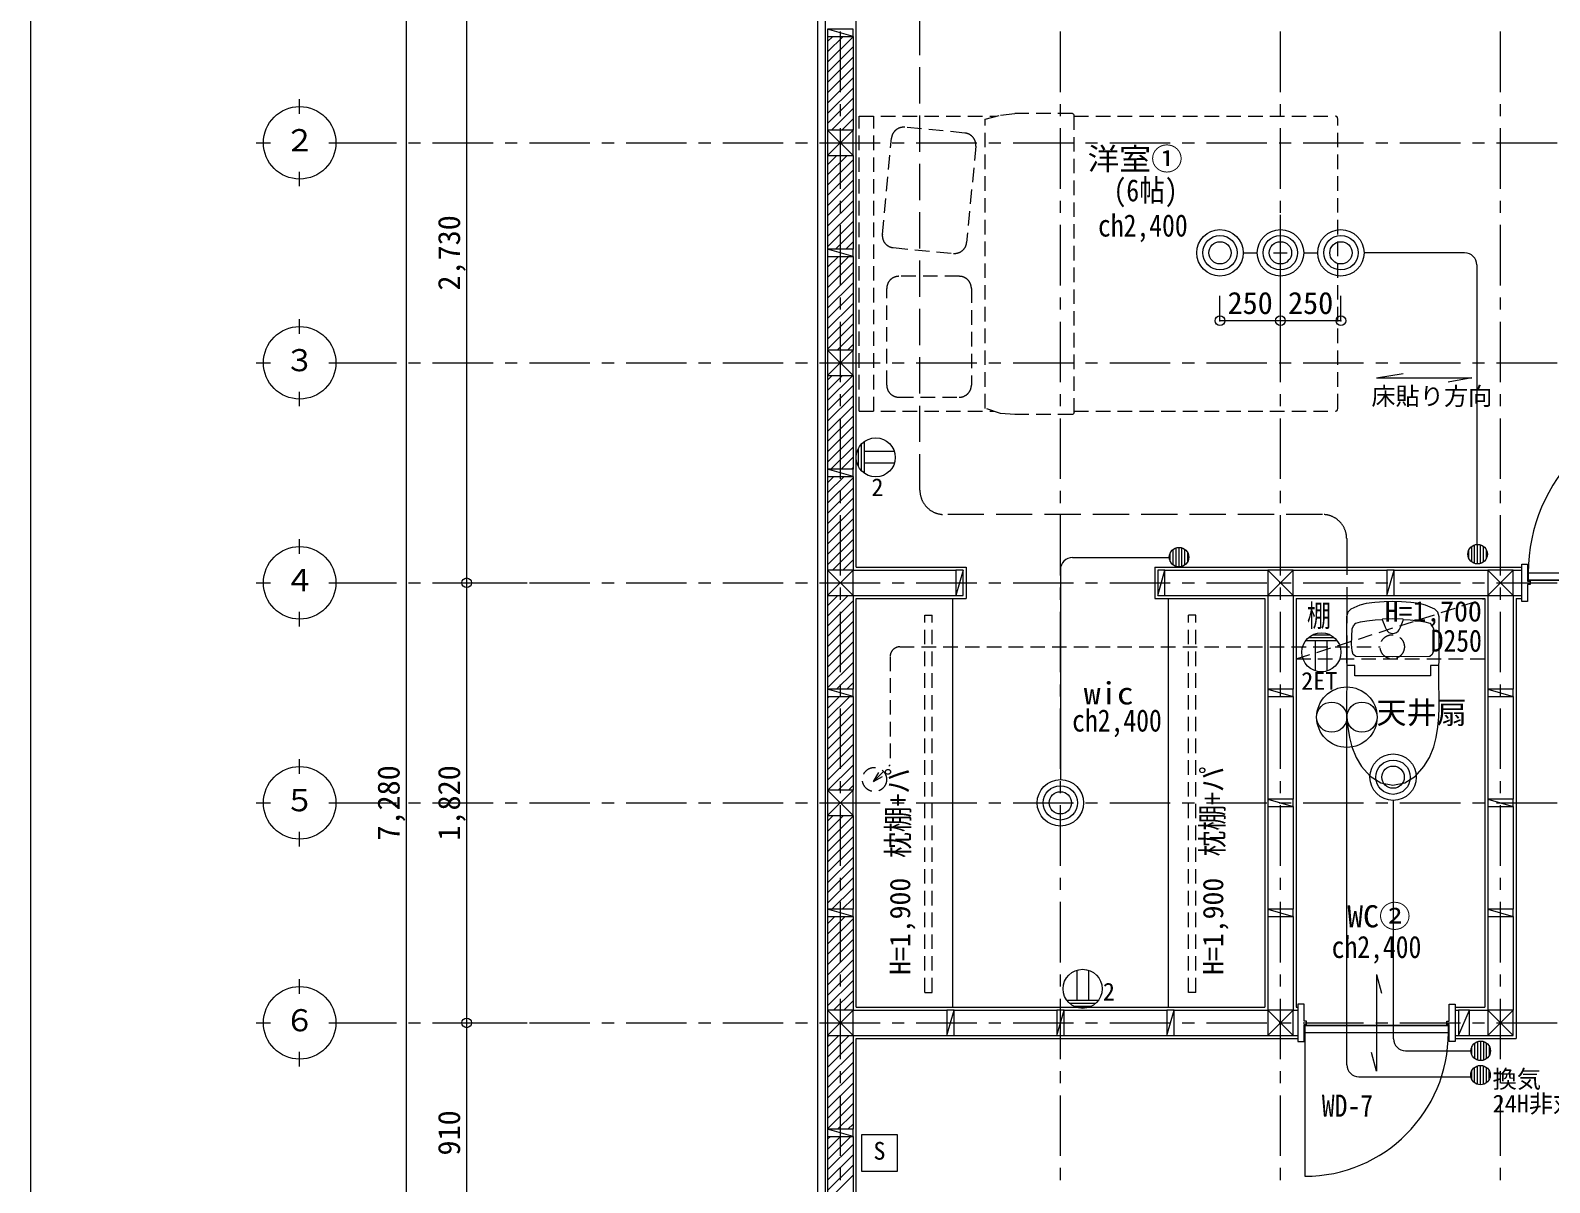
# Model space of a CAD drawing. Units: millimetres at full size, sheet at 1:50. Extents: x -16792 to 54909, y -26252 to 25759.
# Drawn here: x 13302 to 19584, y -1662 to 3104 of the extents above; entities that cross this region are included whole.
import ezdxf
from ezdxf.enums import TextEntityAlignment as Align

# ---------------------------------------------------------------- set-up
doc = ezdxf.new("R2010")
doc.units = ezdxf.units.MM
doc.header["$LTSCALE"] = 50
doc.header["$PDMODE"] = 32
doc.header["$PDSIZE"] = 40
for name, pattern in [('CHAIN1', [8, 5, -1, 1, -1]), ('DASHED1', [1.8, 1.2, -0.6]), ('DASHED3', [4, 3, -1])]:
    doc.linetypes.add(name, pattern=pattern)
for name, color, linetype, lineweight in [('3-1_通り芯・通り番号', 7, 'Continuous', 13), ('3-2_柱(黄)', 4, 'Continuous', 5), ('3-3_仕上線(黄)', 3, 'Continuous', 20), ('3-4_下地・間柱(水色)', 4, 'Continuous', 5), ('3-5_サッシ・室内建具', 7, 'Continuous', 13), ('3-6_住宅設備・造作', 4, 'Continuous', 5), ('3-7_家具点線', 4, 'DASHED1', 5), ('3-8_ハッチング', 1, 'Continuous', 9), ('3-9_建築設備', 5, 'Continuous', 13), ('3-A_文字', 7, 'Continuous', 13), ('3-F_寸法・方位', 7, 'Continuous', 13), ('8-1', 134, 'Continuous', 13), ('8-2', 6, 'Continuous', 13), ('8-A', 6, 'Continuous', 13), ('8-B', 134, 'Continuous', 13), ('8-F', 7, 'Continuous', 13), ('F-F_図面枠（共通）', 7, 'Continuous', 13)]:
    doc.layers.add(name, color=color, linetype=linetype, lineweight=lineweight)
doc.styles.add('ＭＳ ゴシック', font='')
doc.styles.get('ＭＳ ゴシック').set_extended_font_data('MS Gothic')

msp = doc.modelspace()

# ---------------------------------------------------------------- linework, layer by layer
at = {"layer": '3-1_通り芯・通り番号', "color": 1, "linetype": 'CHAIN1', "lineweight": 9}
for p, q in [((16651.21, -5551.2), (16651.21, 6242.32)), ((17561.21, -5551.2), (17561.21, 6242.32)), ((18471.21, -5551.2), (18471.21, 6242.32)), ((19381.21, -5551.2), (19381.21, 6242.32)), ((14565.29, 2638.8), (25889.79, 2638.8)), ((14565.29, 1728.8), (25889.79, 1728.8)), ((14565.29, 818.8), (25889.79, 818.8)), ((14565.29, -91.2), (25889.79, -91.2)), ((14565.29, -1001.2), (25889.79, -1001.2))]:
    msp.add_line(p, q, dxfattribs=at)
at = {"layer": '3-1_通り芯・通り番号'}
for p, q in [((14415.29, 2758.8), (14415.29, 2818.8)), ((14235.29, 2638.8), (14295.29, 2638.8)), ((14535.29, 2638.8), (14595.29, 2638.8)), ((14415.29, 2458.8), (14415.29, 2518.8)), ((14415.29, 1848.8), (14415.29, 1908.8)), ((14235.29, 1728.8), (14295.29, 1728.8)), ((14535.29, 1728.8), (14595.29, 1728.8)), ((14415.29, 1548.8), (14415.29, 1608.8)), ((14415.29, 938.8), (14415.29, 998.8)), ((14235.29, 818.8), (14295.29, 818.8)), ((14535.29, 818.8), (14595.29, 818.8)), ((14415.29, 638.8), (14415.29, 698.8)), ((14415.29, 28.8), (14415.29, 88.8)), ((14235.29, -91.2), (14295.29, -91.2)), ((14535.29, -91.2), (14595.29, -91.2)), ((14415.29, -271.2), (14415.29, -211.2)), ((14415.29, -881.2), (14415.29, -821.2)), ((14235.29, -1001.2), (14295.29, -1001.2)), ((14535.29, -1001.2), (14595.29, -1001.2)), ((14415.29, -1181.2), (14415.29, -1121.2))]:
    msp.add_line(p, q, dxfattribs=at)
for centre in [(14415.29, 2638.8), (14415.29, 1728.8), (14415.29, 818.8), (14415.29, -91.2), (14415.29, -1001.2)]:
    msp.add_circle(centre, 150, dxfattribs=at)
at = {"layer": '3-2_柱(黄)'}
for p, q in [((16598.71, 2586.3), (16703.71, 2691.3)), ((16598.71, 2691.3), (16703.71, 2586.3)), ((16598.71, 1676.3), (16703.71, 1781.3)), ((16598.71, 1781.3), (16703.71, 1676.3)), ((16598.71, 871.3), (16703.71, 766.3)), ((16703.71, 871.3), (16598.71, 766.3)), ((18418.71, 871.3), (18523.71, 766.3)), ((18523.71, 871.3), (18418.71, 766.3)), ((19328.71, 871.3), (19433.71, 766.3)), ((19433.71, 871.3), (19328.71, 766.3)), ((16598.71, -143.7), (16703.71, -38.7)), ((16598.71, -38.7), (16703.71, -143.7)), ((16598.71, -948.7), (16703.71, -1053.7)), ((16703.71, -948.7), (16598.71, -1053.7)), ((18418.71, -948.7), (18523.71, -1053.7)), ((18523.71, -948.7), (18418.71, -1053.7)), ((19328.71, -948.7), (19433.71, -1053.7)), ((19433.71, -948.7), (19328.71, -1053.7))]:
    msp.add_line(p, q, dxfattribs=at)
at = {"layer": '3-2_柱(黄)', "color": 3, "lineweight": 20}
for points in [[(16598.71, 2586.3), (16703.71, 2586.3), (16703.71, 2691.3), (16598.71, 2691.3)], [(16598.71, 1676.3), (16703.71, 1676.3), (16703.71, 1781.3), (16598.71, 1781.3)], [(16598.71, 871.3), (16598.71, 766.3), (16703.71, 766.3), (16703.71, 871.3)], [(18418.71, 871.3), (18418.71, 766.3), (18523.71, 766.3), (18523.71, 871.3)], [(19328.71, 871.3), (19328.71, 766.3), (19433.71, 766.3), (19433.71, 871.3)], [(16598.71, -143.7), (16703.71, -143.7), (16703.71, -38.7), (16598.71, -38.7)], [(16598.71, -948.7), (16598.71, -1053.7), (16703.71, -1053.7), (16703.71, -948.7)], [(18418.71, -948.7), (18418.71, -1053.7), (18523.71, -1053.7), (18523.71, -948.7)], [(19328.71, -948.7), (19328.71, -1053.7), (19433.71, -1053.7), (19433.71, -948.7)]]:
    msp.add_lwpolyline(points, close=True, dxfattribs=at)
at = {"layer": '3-3_仕上線(黄)'}
for p, q in [((16558.71, 2638.8), (16558.71, 3641.3)), ((16716.21, 2638.8), (16716.21, 3483.8)), ((16558.71, 1728.8), (16558.71, 2638.8)), ((16716.21, 1728.8), (16716.21, 2638.8)), ((16558.71, 818.8), (16558.71, 1728.8)), ((16716.21, 883.8), (16716.21, 1728.8)), ((16716.21, 883.8), (17171.21, 883.8)), ((17171.21, 883.8), (17171.21, 753.8)), ((17951.21, 883.8), (18471.21, 883.8)), ((17951.21, 883.8), (17951.21, 753.8)), ((18471.21, 883.8), (19381.21, 883.8)), ((19381.21, 883.8), (19469.21, 883.8)), ((16558.71, -91.2), (16558.71, 818.8)), ((16716.21, 753.8), (17171.21, 753.8)), ((16716.21, -91.2), (16716.21, 753.8)), ((17951.21, 753.8), (18406.21, 753.8)), ((18406.21, 753.8), (18406.21, -936.2)), ((18536.21, 753.8), (19316.21, 753.8)), ((18536.21, 753.8), (18536.21, -936.2)), ((19316.21, 753.8), (19316.21, -936.2)), ((19446.21, 753.8), (19469.21, 753.8)), ((19446.21, 753.8), (19446.21, -1066.2)), ((16558.71, -1001.2), (16558.71, -91.2)), ((16716.21, -936.2), (16716.21, -91.2)), ((16716.21, -936.2), (18406.21, -936.2)), ((18536.21, -936.2), (18543.71, -936.2)), ((19193.71, -936.2), (19316.21, -936.2)), ((16558.71, -1911.2), (16558.71, -1001.2)), ((16716.21, -1066.2), (18471.21, -1066.2)), ((16716.21, -1911.2), (16716.21, -1066.2)), ((18471.21, -1066.2), (18543.71, -1066.2)), ((19193.71, -1066.2), (19446.21, -1066.2))]:
    msp.add_line(p, q, dxfattribs=at)
at = {"layer": '3-4_下地・間柱(水色)'}
for p, q in [((16589.71, 2638.8), (16589.71, 3610.3)), ((16703.71, 3078.8), (16598.71, 3108.8)), ((16598.71, 3078.8), (16598.71, 2691.3)), ((16703.71, 3078.8), (16703.71, 2691.3)), ((16589.71, 1728.8), (16589.71, 2638.8)), ((16598.71, 2586.3), (16598.71, 2198.8)), ((16703.71, 2586.3), (16703.71, 2198.8)), ((16703.71, 2168.8), (16598.71, 2198.8)), ((16598.71, 2168.8), (16598.71, 1781.3)), ((16703.71, 2168.8), (16703.71, 1781.3)), ((16589.71, 818.8), (16589.71, 1728.8)), ((16598.71, 1676.3), (16598.71, 1288.8)), ((16703.71, 1676.3), (16703.71, 1288.8)), ((16703.71, 1258.8), (16598.71, 1288.8)), ((16598.71, 1258.8), (16598.71, 871.3)), ((16703.71, 1258.8), (16703.71, 871.3)), ((16589.71, -91.2), (16589.71, 818.8)), ((16703.71, 871.3), (17128.71, 871.3)), ((17158.71, 871.3), (17128.71, 766.3)), ((17963.71, 766.3), (17993.71, 871.3)), ((17993.71, 871.3), (18418.71, 871.3)), ((18523.71, 871.3), (18911.21, 871.3)), ((18911.21, 766.3), (18941.21, 871.3)), ((18941.21, 871.3), (19328.71, 871.3)), ((19433.71, 871.3), (19469.21, 871.3)), ((19493.21, 871.3), (19493.31, 871.3)), ((16598.71, 766.3), (16598.71, 378.8)), ((16703.71, 766.3), (17128.71, 766.3)), ((16703.71, 766.3), (16703.71, 378.8)), ((17993.71, 766.3), (18418.71, 766.3)), ((18418.71, 766.3), (18418.71, 378.8)), ((18523.71, 766.3), (18911.21, 766.3)), ((18523.71, 766.3), (18523.71, 378.8)), ((18941.21, 766.3), (19328.71, 766.3)), ((19328.71, 766.3), (19328.71, 378.8)), ((19433.71, 766.3), (19469.21, 766.3)), ((19433.71, 766.3), (19433.71, 378.8)), ((19493.21, 766.3), (19493.31, 766.3)), ((16703.71, 348.8), (16598.71, 378.8)), ((18418.71, 378.8), (18523.71, 348.8)), ((19328.71, 378.8), (19433.71, 348.8)), ((16598.71, 348.8), (16598.71, -38.7)), ((16703.71, 348.8), (16703.71, -38.7)), ((18418.71, 348.8), (18418.71, -76.2)), ((18523.71, 348.8), (18523.71, -76.2)), ((19328.71, 348.8), (19328.71, -76.2)), ((19433.71, 348.8), (19433.71, -76.2)), ((16589.71, -1001.2), (16589.71, -91.2)), ((18418.71, -76.2), (18523.71, -106.2)), ((18418.71, -106.2), (18418.71, -531.2)), ((18523.71, -106.2), (18523.71, -531.2)), ((19328.71, -76.2), (19433.71, -106.2)), ((19328.71, -106.2), (19328.71, -531.2)), ((19433.71, -106.2), (19433.71, -531.2)), ((16598.71, -143.7), (16598.71, -531.2)), ((16703.71, -143.7), (16703.71, -531.2)), ((16703.71, -561.2), (16598.71, -531.2)), ((16598.71, -561.2), (16598.71, -948.7)), ((16703.71, -561.2), (16703.71, -948.7)), ((18418.71, -531.2), (18523.71, -561.2)), ((18418.71, -561.2), (18418.71, -948.7)), ((18523.71, -561.2), (18523.71, -948.7)), ((19328.71, -531.2), (19433.71, -561.2)), ((19328.71, -561.2), (19328.71, -948.7)), ((19433.71, -561.2), (19433.71, -948.7)), ((16589.71, -1911.2), (16589.71, -1001.2)), ((16703.71, -948.7), (17091.21, -948.7)), ((17091.21, -1053.7), (17121.21, -948.7)), ((17121.21, -948.7), (17546.21, -948.7)), ((17546.21, -1053.7), (17576.21, -948.7)), ((17576.21, -948.7), (18001.21, -948.7)), ((18001.21, -1053.7), (18031.21, -948.7)), ((18031.21, -948.7), (18418.71, -948.7)), ((18523.71, -948.7), (18543.71, -948.7)), ((18568.71, -948.7), (18568.81, -948.7)), ((19168.61, -948.7), (19168.71, -948.7)), ((19193.71, -948.7), (19207.71, -948.7)), ((19207.71, -1053.7), (19252.71, -948.7)), ((19252.71, -948.7), (19328.71, -948.7)), ((16598.71, -1053.7), (16598.71, -1441.2)), ((16703.71, -1053.7), (17091.21, -1053.7)), ((16703.71, -1053.7), (16703.71, -1441.2)), ((17121.21, -1053.7), (17546.21, -1053.7)), ((17576.21, -1053.7), (18001.21, -1053.7)), ((18031.21, -1053.7), (18418.71, -1053.7)), ((18523.71, -1053.7), (18543.71, -1053.7)), ((18568.71, -1053.7), (18568.81, -1053.7)), ((19168.61, -1053.7), (19168.71, -1053.7)), ((19193.71, -1053.7), (19207.71, -1053.7)), ((19252.71, -1053.7), (19328.71, -1053.7)), ((16703.71, -1471.2), (16598.71, -1441.2)), ((16598.71, -1471.2), (16598.71, -1858.7)), ((16703.71, -1471.2), (16703.71, -1858.7))]:
    msp.add_line(p, q, dxfattribs=at)
at = {"layer": '3-4_下地・間柱(水色)', "linetype": 'DASHED1'}
for p, q in [((16857, 513.8), (16857, 65.37)), ((16897, 553.8), (18883.64, 553.8)), ((16788.65, -2.98), (16857, 65.37))]:
    msp.add_line(p, q, dxfattribs=at)
at = {"layer": '3-4_下地・間柱(水色)'}
for points in [[(16598.71, 3078.8), (16703.71, 3078.8), (16703.71, 3108.8), (16598.71, 3108.8)], [(16598.71, 2168.8), (16703.71, 2168.8), (16703.71, 2198.8), (16598.71, 2198.8)], [(16598.71, 1258.8), (16703.71, 1258.8), (16703.71, 1288.8), (16598.71, 1288.8)], [(17158.71, 766.3), (17158.71, 871.3), (17128.71, 871.3), (17128.71, 766.3)], [(17963.71, 871.3), (17963.71, 766.3), (17993.71, 766.3), (17993.71, 871.3)], [(18911.21, 871.3), (18911.21, 766.3), (18941.21, 766.3), (18941.21, 871.3)], [(16598.71, 348.8), (16703.71, 348.8), (16703.71, 378.8), (16598.71, 378.8)], [(18523.71, 378.8), (18418.71, 378.8), (18418.71, 348.8), (18523.71, 348.8)], [(19433.71, 378.8), (19328.71, 378.8), (19328.71, 348.8), (19433.71, 348.8)], [(18523.71, -76.2), (18418.71, -76.2), (18418.71, -106.2), (18523.71, -106.2)], [(19433.71, -76.2), (19328.71, -76.2), (19328.71, -106.2), (19433.71, -106.2)], [(16598.71, -561.2), (16703.71, -561.2), (16703.71, -531.2), (16598.71, -531.2)], [(18523.71, -531.2), (18418.71, -531.2), (18418.71, -561.2), (18523.71, -561.2)], [(19433.71, -531.2), (19328.71, -531.2), (19328.71, -561.2), (19433.71, -561.2)], [(17091.21, -948.7), (17091.21, -1053.7), (17121.21, -1053.7), (17121.21, -948.7)], [(17546.21, -948.7), (17546.21, -1053.7), (17576.21, -1053.7), (17576.21, -948.7)], [(18001.21, -948.7), (18001.21, -1053.7), (18031.21, -1053.7), (18031.21, -948.7)], [(19207.71, -948.7), (19207.71, -1053.7), (19252.71, -1053.7), (19252.71, -948.7)], [(16598.71, -1471.2), (16703.71, -1471.2), (16703.71, -1441.2), (16598.71, -1441.2)]]:
    msp.add_lwpolyline(points, close=True, dxfattribs=at)
at = {"layer": '3-4_下地・間柱(水色)', "linetype": 'DASHED1'}
for centre in [(18933.64, 554.03), (16792.45, 5.4)]:
    msp.add_circle(centre, 50, dxfattribs=at)
msp.add_arc((16897, 513.8), 40, 90, 180, dxfattribs=at)
at = {"layer": '3-5_サッシ・室内建具'}
for p, q in [((19469.21, 895.8), (19493.21, 895.8)), ((19469.21, 741.8), (19469.21, 895.8)), ((19493.21, 895.8), (19493.21, 826.3)), ((20196.21, 829.3), (19496.21, 829.3)), ((19503.21, 811.3), (19493.21, 811.3)), ((19493.21, 811.3), (19493.21, 741.8)), ((19493.21, 741.8), (19469.21, 741.8)), ((18868.71, -801.2), (18889.42, -878.47)), ((18568.71, -924.2), (18543.71, -924.2)), ((18568.71, -993.7), (18568.71, -924.2)), ((19168.71, -924.2), (19193.71, -924.2)), ((19168.71, -993.7), (19168.71, -924.2)), ((19193.71, -924.2), (19193.71, -1078.2)), ((19158.71, -993.7), (19168.71, -993.7)), ((18568.71, -1078.2), (18568.71, -1008.7)), ((18568.71, -1008.7), (18578.71, -1008.7)), ((18571.71, -1011.7), (19165.71, -1011.7)), ((18571.71, -1041.7), (18571.71, -1635.7)), ((19168.71, -1078.2), (19168.71, -1008.7)), ((19193.71, -1078.2), (19168.71, -1078.2))]:
    msp.add_line(p, q, dxfattribs=at)
for points in [[(19493.21, 826.3), (19503.21, 826.3), (19503.21, 811.3)], [(18868.71, -801.2), (18868.71, -1201.2), (18848, -1123.92)], [(18543.71, -924.2), (18543.71, -1078.2), (18568.71, -1078.2)], [(18578.71, -1008.7), (18578.71, -993.7), (18568.71, -993.7)], [(19168.71, -1008.7), (19158.71, -1008.7), (19158.71, -993.7)]]:
    msp.add_lwpolyline(points, dxfattribs=at)
for points in [[(20196.21, 829.3), (20196.21, 859.3), (19496.21, 859.3), (19496.21, 829.3)], [(18571.71, -1011.7), (18571.71, -1041.7), (19165.71, -1041.7), (19165.71, -1011.7)]]:
    msp.add_lwpolyline(points, close=True, dxfattribs=at)
for centre, radius, start, end in [((20196.21, 859.3), 700, 90, 180), ((18571.71, -1041.7), 594, 270, 0)]:
    msp.add_arc(centre, radius, start, end, dxfattribs=at)
at = {"layer": '3-6_住宅設備・造作', "color": 7, "lineweight": 13}
for p, q in [((17116.21, -936.2), (17116.21, 753.8)), ((18006.21, 753.8), (18006.21, -936.2))]:
    msp.add_line(p, q, dxfattribs=at)
at = {"layer": '3-6_住宅設備・造作', "color": 7, "linetype": 'DASHED1', "lineweight": 13}
for p, q in [((18536.21, 503.8), (19316.21, 753.8)), ((17001.21, 684.63), (17031.21, 684.63)), ((17001.21, -875.3), (17001.21, 684.63)), ((17031.21, -875.3), (17031.21, 684.63)), ((18121.21, 684.63), (18091.21, 684.63)), ((18091.21, -875.3), (18091.21, 684.63)), ((18121.21, -875.3), (18121.21, 684.63)), ((18536.21, 503.8), (19316.21, 503.8)), ((17001.21, -875.3), (17031.21, -875.3)), ((18121.21, -875.3), (18091.21, -875.3))]:
    msp.add_line(p, q, dxfattribs=at)
at = {"layer": '3-6_住宅設備・造作'}
for points in [[(18935.76, -17.7), (18985.42, -8.12), (19029.36, 19.12), (19064.54, 58.51), (19086.96, 96.52), (19105.07, 140.06), (19115.26, 179.1), (19122.07, 221.28), (19125.76, 263.92), (19127.15, 301.21), (19127.26, 347.66), (19126.24, 400.03), (19125.68, 434.04), (19127.26, 536.87), (19127.26, 678.66), (19121.74, 696.91), (19109.05, 709.27), (19071.58, 725.96), (19045.65, 733.07), (19010.02, 737.8), (18972.01, 740.55), (18935.76, 741.3), (18899.51, 740.55), (18861.51, 737.8), (18825.88, 733.07), (18799.95, 725.96), (18762.47, 709.27), (18749.79, 696.91), (18744.26, 678.66), (18744.26, 536.87), (18745.85, 434.04), (18745.28, 400.03), (18744.27, 347.66), (18744.38, 301.21), (18745.77, 263.92), (18749.46, 221.28), (18756.27, 179.1), (18766.46, 140.06), (18784.57, 96.52), (18806.99, 58.51)], [(18979.53, 667.12), (19008.22, 665.36), (19043.03, 662.13), (19068.94, 657.3), (19089.11, 651.75), (19098.81, 641.55), (19104.05, 627.98), (19105.83, 596.14), (19106.16, 564.72), (19104.17, 538.04), (19098.95, 521.94), (19088.64, 514.02), (18935.76, 512.74), (18782.89, 514.02), (18772.58, 521.94), (18767.36, 538.04), (18765.37, 564.72), (18765.7, 596.14), (18767.48, 627.98), (18772.72, 641.55), (18782.42, 651.75), (18802.59, 657.3), (18828.5, 662.13), (18863.31, 665.36), (18891.99, 667.12)], [(19126.35, 477.18), (19092.08, 477.16), (19092.08, 434), (18779.45, 434), (18779.45, 477.16), (18745.18, 477.18)], [(18806.99, 58.51), (18842.17, 19.12), (18886.11, -8.12), (18935.76, -17.7)]]:
    msp.add_lwpolyline(points, dxfattribs=at)
msp.add_lwpolyline([(18935.76, 609.02), (18943.51, 610.15), (18951.58, 613.35), (18958.04, 618.34), (18962.1, 624.57), (18967.05, 635.28), (18971.51, 645.92), (18975.78, 656.64), (18979.62, 666.94), (18979.28, 667.67), (18977.77, 668.22), (18935.76, 669.2), (18893.76, 668.22), (18892.25, 667.67), (18891.91, 666.94), (18895.74, 656.64), (18900.02, 645.92), (18904.48, 635.28), (18909.43, 624.57), (18913.49, 618.34), (18919.95, 613.35), (18928.02, 610.15)], close=True, dxfattribs=at)
at = {"layer": '3-7_家具点線'}
for p, q in [((16728.71, 1528.55), (16728.71, 2748.67)), ((16728.71, 2748.67), (17297.4, 2748.67)), ((16789.02, 1528.55), (16789.02, 2748.67)), ((17166.19, 2679.16), (16917.3, 2702.79)), ((17249.56, 1540.06), (17249.56, 2736.36)), ((17611.19, 2759.9), (17373.45, 2759.9)), ((17617.71, 2752.62), (17616.93, 2756.02)), ((17617.71, 1522.49), (17617.71, 2752.62)), ((17617.71, 2748.67), (18697.38, 2748.67)), ((18703.67, 2747.39), (18697.38, 2748.67)), ((18707.45, 2743.56), (18703.67, 2747.39)), ((18708.71, 2737.16), (18707.45, 2743.56)), ((18708.71, 1540.06), (18708.71, 2737.16)), ((16824.99, 2259.53), (16862.8, 2657.74)), ((17211.23, 2624.65), (17173.42, 2226.44)), ((17247.96, 2365.65), (17247.95, 2365.65)), ((16870.04, 2205.03), (17118.92, 2181.39)), ((17143.11, 2086.48), (16893.11, 2086.48)), ((16843.11, 1636.48), (16843.11, 2036.48)), ((17193.11, 2036.48), (17193.11, 1636.48)), ((16893.11, 1586.48), (17143.11, 1586.48)), ((16728.71, 1528.55), (17286.12, 1528.55)), ((17314.02, 1519.76), (17249.56, 1540.06)), ((17373.45, 1515.2), (17314.02, 1519.76)), ((17611.19, 1515.2), (17373.45, 1515.2)), ((17614.51, 1516.24), (17611.19, 1515.2)), ((17614.51, 1516.24), (17616.93, 1519.09)), ((17617.71, 1522.49), (17616.93, 1519.09)), ((17617.71, 1528.55), (18697.38, 1528.55)), ((18697.38, 1528.55), (18703.67, 1529.83))]:
    msp.add_line(p, q, dxfattribs=at)
for points in [[(16917.31, 2702.79), (16915.88, 2702.9), (16914.46, 2702.98), (16913.03, 2703.01), (16911.6, 2703), (16910.17, 2702.96), (16908.75, 2702.87), (16907.33, 2702.74), (16905.91, 2702.57), (16904.5, 2702.36), (16903.09, 2702.1), (16901.69, 2701.81), (16900.3, 2701.48), (16898.92, 2701.11), (16897.56, 2700.7), (16896.2, 2700.25), (16894.86, 2699.77), (16893.53, 2699.24), (16892.22, 2698.68), (16890.92, 2698.08), (16889.64, 2697.44), (16888.38, 2696.77), (16887.14, 2696.06), (16885.93, 2695.32), (16884.73, 2694.54), (16883.55, 2693.73), (16882.4, 2692.88), (16881.28, 2692), (16880.18, 2691.09), (16879.1, 2690.15), (16878.06, 2689.18), (16877.04, 2688.18), (16876.05, 2687.15), (16875.09, 2686.09), (16874.16, 2685.01), (16873.26, 2683.9), (16872.39, 2682.77), (16871.56, 2681.61), (16870.76, 2680.42), (16870, 2679.22)], [(17249.56, 2736.36), (17314.02, 2752.95), (17373.45, 2759.9)], [(17611.19, 2759.9), (17614.51, 2758.86), (17616.93, 2756.02)], [(16870, 2679.22), (16869.26, 2677.99), (16868.57, 2676.74), (16867.91, 2675.48), (16867.29, 2674.19), (16866.7, 2672.89), (16866.15, 2671.57), (16865.64, 2670.24), (16865.17, 2668.89), (16864.73, 2667.53), (16864.34, 2666.16), (16863.98, 2664.78), (16863.67, 2663.38), (16863.39, 2661.98), (16863.15, 2660.57), (16862.96, 2659.16), (16862.8, 2657.74)], [(17187.66, 2671.96), (17186.44, 2672.69), (17185.19, 2673.39), (17183.92, 2674.05), (17182.64, 2674.67), (17181.34, 2675.26), (17180.02, 2675.81), (17178.68, 2676.32), (17177.34, 2676.79), (17175.98, 2677.23), (17174.6, 2677.62), (17173.22, 2677.98), (17171.83, 2678.29), (17170.43, 2678.57), (17169.02, 2678.8), (17167.6, 2679), (17166.19, 2679.16)], [(17211.23, 2624.65), (17211.35, 2626.08), (17211.42, 2627.5), (17211.46, 2628.93), (17211.45, 2630.36), (17211.4, 2631.79), (17211.31, 2633.21), (17211.18, 2634.63), (17211.01, 2636.05), (17210.8, 2637.46), (17210.55, 2638.87), (17210.26, 2640.27), (17209.93, 2641.66), (17209.56, 2643.03), (17209.15, 2644.4), (17208.7, 2645.76), (17208.21, 2647.1), (17207.69, 2648.43), (17207.13, 2649.74), (17206.53, 2651.04), (17205.89, 2652.31), (17205.22, 2653.57), (17204.51, 2654.81), (17203.76, 2656.03), (17202.98, 2657.23), (17202.17, 2658.4), (17201.33, 2659.55), (17200.45, 2660.68), (17199.54, 2661.78), (17198.6, 2662.86), (17197.63, 2663.9), (17196.63, 2664.92), (17195.6, 2665.91), (17194.54, 2666.87), (17193.46, 2667.8), (17192.35, 2668.7), (17191.21, 2669.56), (17190.05, 2670.4), (17188.87, 2671.2), (17187.66, 2671.96)], [(16824.99, 2259.53), (16824.87, 2258.11), (16824.8, 2256.68), (16824.77, 2255.25), (16824.77, 2253.83), (16824.82, 2252.4), (16824.91, 2250.97), (16825.04, 2249.55), (16825.21, 2248.13), (16825.42, 2246.72), (16825.67, 2245.32), (16825.96, 2243.92), (16826.3, 2242.53), (16826.67, 2241.15), (16827.08, 2239.78), (16827.52, 2238.43), (16828.01, 2237.08), (16828.54, 2235.76), (16829.1, 2234.44), (16829.7, 2233.15), (16830.34, 2231.87), (16831.01, 2230.61), (16831.72, 2229.37), (16832.46, 2228.15), (16833.24, 2226.95), (16834.05, 2225.78), (16834.9, 2224.63), (16835.77, 2223.5), (16836.68, 2222.4), (16837.63, 2221.33), (16838.6, 2220.28), (16839.6, 2219.26), (16840.63, 2218.27), (16841.68, 2217.31), (16842.77, 2216.38), (16843.88, 2215.49), (16845.01, 2214.62), (16846.17, 2213.79), (16847.36, 2212.99), (16848.56, 2212.22)], [(16848.56, 2212.22), (16849.79, 2211.49), (16851.03, 2210.79), (16852.3, 2210.13), (16853.59, 2209.51), (16854.89, 2208.93), (16856.21, 2208.38), (16857.54, 2207.87), (16858.89, 2207.39), (16860.25, 2206.96), (16861.62, 2206.56), (16863, 2206.21), (16864.4, 2205.89), (16865.8, 2205.62), (16867.2, 2205.38), (16868.62, 2205.18), (16870.04, 2205.03)], [(17118.92, 2181.4), (17120.34, 2181.28), (17121.77, 2181.21), (17123.2, 2181.17), (17124.62, 2181.18), (17126.05, 2181.23), (17127.48, 2181.32), (17128.9, 2181.45), (17130.32, 2181.62), (17131.73, 2181.83), (17133.13, 2182.08), (17134.53, 2182.37), (17135.92, 2182.7), (17137.3, 2183.07), (17138.67, 2183.48), (17140.02, 2183.93), (17141.37, 2184.42), (17142.69, 2184.94), (17144.01, 2185.51), (17145.3, 2186.11), (17146.58, 2186.74), (17147.84, 2187.42), (17149.08, 2188.12), (17150.3, 2188.87), (17151.5, 2189.65), (17152.67, 2190.46), (17153.82, 2191.3), (17154.95, 2192.18), (17156.05, 2193.09), (17157.12, 2194.03), (17158.17, 2195), (17159.19, 2196), (17160.18, 2197.03), (17161.14, 2198.09), (17162.07, 2199.17), (17162.96, 2200.28), (17163.83, 2201.42), (17164.66, 2202.58), (17165.46, 2203.76), (17166.23, 2204.97)], [(17166.23, 2204.97), (17166.96, 2206.19), (17167.66, 2207.44), (17168.32, 2208.71), (17168.94, 2209.99), (17169.53, 2211.29), (17170.07, 2212.61), (17170.58, 2213.95), (17171.06, 2215.29), (17171.49, 2216.65), (17171.89, 2218.03), (17172.24, 2219.41), (17172.56, 2220.8), (17172.83, 2222.2), (17173.07, 2223.61), (17173.27, 2225.03), (17173.42, 2226.45)], [(16893.11, 2086.48), (16891.68, 2086.46), (16890.26, 2086.39), (16888.83, 2086.29), (16887.41, 2086.15), (16886, 2085.97), (16884.59, 2085.74), (16883.18, 2085.48), (16881.79, 2085.18), (16880.4, 2084.83), (16879.03, 2084.45), (16877.66, 2084.03), (16876.31, 2083.57), (16874.97, 2083.07), (16873.65, 2082.53), (16872.34, 2081.96), (16871.05, 2081.35), (16869.78, 2080.7), (16868.53, 2080.01), (16867.29, 2079.29), (16866.08, 2078.54), (16864.89, 2077.75), (16863.72, 2076.93), (16862.58, 2076.07), (16861.46, 2075.18), (16860.37, 2074.26), (16859.3, 2073.31), (16858.26, 2072.33), (16857.26, 2071.32), (16856.27, 2070.28), (16855.32, 2069.22), (16854.4, 2068.13), (16853.52, 2067.01), (16852.66, 2065.86), (16851.84, 2064.7), (16851.05, 2063.51), (16850.29, 2062.3), (16849.57, 2061.06), (16848.89, 2059.81), (16848.24, 2058.54)], [(17165.17, 2081.35), (17163.88, 2081.96), (17162.58, 2082.53), (17161.25, 2083.07), (17159.91, 2083.57), (17158.56, 2084.03), (17157.2, 2084.45), (17155.82, 2084.83), (17154.44, 2085.18), (17153.04, 2085.48), (17151.64, 2085.74), (17150.23, 2085.97), (17148.81, 2086.15), (17147.39, 2086.29), (17145.97, 2086.39), (17144.54, 2086.46), (17143.11, 2086.48)], [(17193.11, 2036.48), (17193.09, 2037.9), (17193.03, 2039.33), (17192.93, 2040.75), (17192.79, 2042.18), (17192.6, 2043.59), (17192.38, 2045), (17192.12, 2046.4), (17191.81, 2047.8), (17191.47, 2049.19), (17191.09, 2050.56), (17190.66, 2051.93), (17190.2, 2053.28), (17189.7, 2054.62), (17189.17, 2055.94), (17188.59, 2057.25), (17187.98, 2058.54), (17187.33, 2059.81), (17186.65, 2061.06), (17185.93, 2062.3), (17185.17, 2063.51), (17184.39, 2064.7), (17183.56, 2065.86), (17182.71, 2067.01), (17181.82, 2068.13), (17180.9, 2069.22), (17179.95, 2070.28), (17178.97, 2071.32), (17177.96, 2072.33), (17176.92, 2073.31), (17175.85, 2074.26), (17174.76, 2075.18), (17173.64, 2076.07), (17172.5, 2076.93), (17171.33, 2077.75), (17170.14, 2078.54), (17168.93, 2079.29), (17167.7, 2080.01), (17166.45, 2080.7), (17165.17, 2081.35)], [(16848.24, 2058.54), (16847.63, 2057.25), (16847.06, 2055.94), (16846.52, 2054.62), (16846.02, 2053.28), (16845.56, 2051.93), (16845.14, 2050.56), (16844.75, 2049.19), (16844.41, 2047.8), (16844.11, 2046.4), (16843.84, 2045), (16843.62, 2043.59), (16843.44, 2042.18), (16843.3, 2040.75), (16843.19, 2039.33), (16843.13, 2037.9), (16843.11, 2036.48)], [(16843.11, 1636.48), (16843.13, 1635.05), (16843.19, 1633.62), (16843.3, 1632.2), (16843.44, 1630.78), (16843.62, 1629.36), (16843.84, 1627.95), (16844.11, 1626.55), (16844.41, 1625.15), (16844.75, 1623.76), (16845.14, 1622.39), (16845.56, 1621.02), (16846.02, 1619.67), (16846.52, 1618.34), (16847.06, 1617.01), (16847.63, 1615.7), (16848.24, 1614.41), (16848.89, 1613.14), (16849.57, 1611.89), (16850.29, 1610.66), (16851.05, 1609.44), (16851.84, 1608.25), (16852.66, 1607.09), (16853.52, 1605.94), (16854.4, 1604.82), (16855.32, 1603.73), (16856.27, 1602.67), (16857.26, 1601.63), (16858.26, 1600.62), (16859.3, 1599.64), (16860.37, 1598.69), (16861.46, 1597.77), (16862.58, 1596.88), (16863.72, 1596.02), (16864.89, 1595.2), (16866.08, 1594.41), (16867.29, 1593.66), (16868.53, 1592.94), (16869.78, 1592.25), (16871.05, 1591.61)], [(17187.98, 1614.41), (17188.59, 1615.7), (17189.17, 1617.01), (17189.7, 1618.34), (17190.2, 1619.67), (17190.66, 1621.02), (17191.09, 1622.39), (17191.47, 1623.76), (17191.81, 1625.15), (17192.12, 1626.55), (17192.38, 1627.95), (17192.6, 1629.36), (17192.79, 1630.78), (17192.93, 1632.2), (17193.03, 1633.62), (17193.09, 1635.05), (17193.11, 1636.48)], [(16871.05, 1591.61), (16872.34, 1590.99), (16873.65, 1590.42), (16874.97, 1589.88), (16876.31, 1589.38), (16877.66, 1588.92), (16879.03, 1588.5), (16880.4, 1588.12), (16881.79, 1587.77), (16883.18, 1587.47), (16884.59, 1587.21), (16886, 1586.98), (16887.41, 1586.8), (16888.83, 1586.66), (16890.26, 1586.56), (16891.68, 1586.5), (16893.11, 1586.48)], [(17143.11, 1586.48), (17144.54, 1586.5), (17145.97, 1586.56), (17147.39, 1586.66), (17148.81, 1586.8), (17150.23, 1586.98), (17151.64, 1587.21), (17153.04, 1587.47), (17154.44, 1587.77), (17155.82, 1588.12), (17157.2, 1588.5), (17158.56, 1588.92), (17159.91, 1589.38), (17161.25, 1589.88), (17162.58, 1590.42), (17163.88, 1590.99), (17165.17, 1591.61), (17166.45, 1592.25), (17167.7, 1592.94), (17168.93, 1593.66), (17170.14, 1594.41), (17171.33, 1595.2), (17172.5, 1596.02), (17173.64, 1596.88), (17174.76, 1597.77), (17175.85, 1598.69), (17176.92, 1599.64), (17177.96, 1600.62), (17178.97, 1601.63), (17179.95, 1602.67), (17180.9, 1603.73), (17181.82, 1604.82), (17182.71, 1605.94), (17183.56, 1607.09), (17184.39, 1608.25), (17185.17, 1609.44), (17185.93, 1610.66), (17186.65, 1611.89), (17187.33, 1613.14), (17187.98, 1614.41)], [(18703.67, 1529.83), (18707.45, 1533.67), (18708.71, 1540.06)]]:
    msp.add_lwpolyline(points, dxfattribs=at)
at = {"layer": '3-8_ハッチング'}
for p, q in [((16620.18, 3078.8), (16598.71, 3057.33)), ((16662.61, 3078.8), (16598.71, 3014.9)), ((16703.71, 3078.8), (16703.71, 2691.3)), ((16598.71, 2972.47), (16703.71, 3077.47)), ((16598.71, 2930.05), (16703.71, 3035.05)), ((16598.71, 2887.62), (16703.71, 2992.62)), ((16598.71, 2845.2), (16703.71, 2950.2)), ((16598.71, 2802.77), (16703.71, 2907.77)), ((16598.71, 2760.34), (16703.71, 2865.34)), ((16598.71, 2717.92), (16703.71, 2822.92)), ((16614.52, 2691.3), (16703.71, 2780.49)), ((16656.95, 2691.3), (16703.71, 2738.06)), ((16699.37, 2691.3), (16703.71, 2695.64)), ((16598.71, 2548.21), (16636.8, 2586.3)), ((16598.71, 2505.78), (16679.23, 2586.3)), ((16703.71, 2586.3), (16703.71, 2198.8)), ((16598.71, 2463.36), (16703.71, 2568.36)), ((16598.71, 2420.93), (16703.71, 2525.93)), ((16598.71, 2378.51), (16703.71, 2483.51)), ((16598.71, 2336.08), (16703.71, 2441.08)), ((16598.71, 2293.65), (16703.71, 2398.65)), ((16598.71, 2251.23), (16703.71, 2356.23)), ((16598.71, 2208.8), (16703.71, 2313.8)), ((16703.71, 2271.37), (16631.14, 2198.8)), ((16703.71, 2228.95), (16673.56, 2198.8)), ((16601.14, 2168.8), (16598.71, 2166.37)), ((16643.56, 2168.8), (16598.71, 2123.95)), ((16598.71, 2081.52), (16685.99, 2168.8)), ((16598.71, 2039.09), (16703.71, 2144.09)), ((16703.71, 2168.8), (16703.71, 1781.3)), ((16598.71, 1996.67), (16703.71, 2101.67)), ((16598.71, 1954.24), (16703.71, 2059.24)), ((16598.71, 1911.81), (16703.71, 2016.81)), ((16598.71, 1869.39), (16703.71, 1974.39)), ((16598.71, 1826.96), (16703.71, 1931.96)), ((16598.71, 1784.54), (16703.71, 1889.54)), ((16637.9, 1781.3), (16703.71, 1847.11)), ((16680.33, 1781.3), (16703.71, 1804.68)), ((16598.71, 1657.26), (16617.76, 1676.3)), ((16598.71, 1614.83), (16660.18, 1676.3)), ((16598.71, 1572.4), (16702.61, 1676.3)), ((16598.71, 1529.98), (16703.71, 1634.98)), ((16703.71, 1676.3), (16703.71, 1288.8)), ((16598.71, 1487.55), (16703.71, 1592.55)), ((16598.71, 1445.12), (16703.71, 1550.12)), ((16598.71, 1402.7), (16703.71, 1507.7)), ((16598.71, 1360.27), (16703.71, 1465.27)), ((16598.71, 1317.84), (16703.71, 1422.84)), ((16612.09, 1288.8), (16703.71, 1380.42)), ((16703.71, 1337.99), (16654.52, 1288.8)), ((16624.52, 1258.8), (16598.71, 1232.99)), ((16666.95, 1258.8), (16598.71, 1190.57)), ((16703.71, 1295.57), (16696.95, 1288.8)), ((16703.71, 1258.8), (16703.71, 871.3)), ((16598.71, 1148.14), (16703.71, 1253.14)), ((16598.71, 1105.71), (16703.71, 1210.71)), ((16598.71, 1063.29), (16703.71, 1168.29)), ((16598.71, 1020.86), (16703.71, 1125.86)), ((16598.71, 978.43), (16703.71, 1083.43)), ((16598.71, 936.01), (16703.71, 1041.01)), ((16598.71, 893.58), (16703.71, 998.58)), ((16618.86, 871.3), (16703.71, 956.15)), ((16661.28, 871.3), (16703.71, 913.73)), ((16598.71, 723.88), (16641.14, 766.3)), ((16598.71, 681.45), (16683.56, 766.3)), ((16703.71, 766.3), (16703.71, 378.8)), ((16598.71, 639.02), (16703.71, 744.02)), ((16598.71, 596.6), (16703.71, 701.6)), ((16598.71, 554.17), (16703.71, 659.17)), ((16598.71, 511.74), (16703.71, 616.74)), ((16598.71, 469.32), (16703.71, 574.32)), ((16598.71, 426.89), (16703.71, 531.89)), ((16598.71, 384.46), (16703.71, 489.46)), ((16703.71, 447.04), (16635.47, 378.8)), ((16703.71, 404.61), (16677.9, 378.8)), ((16605.47, 348.8), (16598.71, 342.04)), ((16647.9, 348.8), (16598.71, 299.61)), ((16598.71, 257.18), (16690.33, 348.8)), ((16598.71, 214.76), (16703.71, 319.76)), ((16703.71, 348.8), (16703.71, -38.7)), ((16598.71, 172.33), (16703.71, 277.33)), ((16598.71, 129.91), (16703.71, 234.91)), ((16598.71, 87.48), (16703.71, 192.48)), ((16598.71, 45.05), (16703.71, 150.05)), ((16598.71, 2.63), (16703.71, 107.63)), ((16599.81, -38.7), (16703.71, 65.2)), ((16642.24, -38.7), (16703.71, 22.77)), ((16684.66, -38.7), (16703.71, -19.65)), ((16598.71, -167.08), (16622.09, -143.7)), ((16598.71, -209.51), (16664.52, -143.7)), ((16598.71, -251.93), (16703.71, -146.93)), ((16703.71, -143.7), (16703.71, -531.2)), ((16598.71, -294.36), (16703.71, -189.36)), ((16598.71, -336.78), (16703.71, -231.78)), ((16598.71, -379.21), (16703.71, -274.21)), ((16598.71, -421.64), (16703.71, -316.64)), ((16598.71, -464.06), (16703.71, -359.06)), ((16598.71, -506.49), (16703.71, -401.49)), ((16616.43, -531.2), (16703.71, -443.92)), ((16703.71, -486.34), (16658.85, -531.2)), ((16628.85, -561.2), (16598.71, -591.34)), ((16671.28, -561.2), (16598.71, -633.77)), ((16703.71, -528.77), (16701.28, -531.2)), ((16703.71, -561.2), (16703.71, -948.7)), ((16598.71, -676.2), (16703.71, -571.2)), ((16598.71, -718.62), (16703.71, -613.62)), ((16598.71, -761.05), (16703.71, -656.05)), ((16598.71, -803.48), (16703.71, -698.48)), ((16598.71, -845.9), (16703.71, -740.9)), ((16598.71, -888.33), (16703.71, -783.33)), ((16598.71, -930.75), (16703.71, -825.75)), ((16623.19, -948.7), (16703.71, -868.18)), ((16665.62, -948.7), (16703.71, -910.61)), ((16598.71, -1058.03), (16603.04, -1053.7)), ((16598.71, -1100.46), (16645.47, -1053.7)), ((16598.71, -1142.89), (16687.9, -1053.7)), ((16703.71, -1053.7), (16703.71, -1441.2)), ((16598.71, -1185.31), (16703.71, -1080.31)), ((16598.71, -1227.74), (16703.71, -1122.74)), ((16598.71, -1270.17), (16703.71, -1165.17)), ((16598.71, -1312.59), (16703.71, -1207.59)), ((16598.71, -1355.02), (16703.71, -1250.02)), ((16598.71, -1397.44), (16703.71, -1292.44)), ((16598.71, -1439.87), (16703.71, -1334.87)), ((16703.71, -1377.3), (16639.81, -1441.2)), ((16703.71, -1419.72), (16682.24, -1441.2)), ((16609.81, -1471.2), (16598.71, -1482.3)), ((16652.24, -1471.2), (16598.71, -1524.72)), ((16598.71, -1567.15), (16694.66, -1471.2)), ((16598.71, -1609.58), (16703.71, -1504.58)), ((16703.71, -1471.2), (16703.71, -1858.7)), ((16598.71, -1652), (16703.71, -1547)), ((16598.71, -1694.43), (16703.71, -1589.43)), ((16598.71, -1736.86), (16703.71, -1631.86))]:
    msp.add_line(p, q, dxfattribs=at)
at = {"layer": '3-9_建築設備', "linetype": 'DASHED3'}
for p, q in [((16980.31, 1201.45), (16980.31, 4002.62)), ((18645.05, 1101.45), (17080.31, 1101.45)), ((18745.05, 1001.45), (18745.05, 388.03)), ((16788.65, -2.98), (16809.8, 33.65)), ((16788.65, -2.98), (16824.92, 17.96))]:
    msp.add_line(p, q, dxfattribs=at)
at = {"layer": '3-9_建築設備'}
msp.add_lwpolyline([(16738.04, -1614.12), (16888.04, -1614.12), (16888.04, -1464.12), (16738.04, -1464.12)], close=True, dxfattribs=at)
for centre, radius in [((18745.9, 263.03), 125), ((18683.4, 263.03), 62.5), ((18808.4, 263.03), 62.5)]:
    msp.add_circle(centre, radius, dxfattribs=at)
at = {"layer": '3-9_建築設備', "linetype": 'DASHED3'}
for centre, start, end in [((17080.31, 1201.45), 180, 270), ((18645.05, 1001.45), 0, 90)]:
    msp.add_arc(centre, 100, start, end, dxfattribs=at)
at = {"layer": '3-A_文字'}
for p, q in [((18868, 1666.98), (18978.7, 1684.39)), ((18868, 1666.98), (19262.26, 1666.98)), ((19262.26, 1666.98), (19165.26, 1648.76))]:
    msp.add_line(p, q, dxfattribs=at)
at = {"layer": '3-F_寸法・方位'}
for p, q in [((14856.11, 3548.8), (14856.11, -3731.2)), ((15106.11, 818.8), (15106.11, 3548.8)), ((15106.11, -1001.2), (15106.11, 818.8)), ((15106.11, 818.8), (15356.11, 818.8)), ((15106.11, -1911.2), (15106.11, -1001.2)), ((15106.11, -1001.2), (15356.11, -1001.2))]:
    msp.add_line(p, q, dxfattribs=at)
for p in [(15106.11, 818.8), (15106.11, -1001.2)]:
    msp.add_point(p, dxfattribs=at)
at = {"layer": '8-1'}
for p, q in [((19232.97, 2183.8), (18817.21, 2183.8)), ((19282.97, 2133.8), (19282.97, 977.51)), ((18027.72, 892.49), (18027.72, 957.03)), ((18039.82, 886.28), (18039.82, 963.24)), ((18051.93, 884.43), (18051.93, 965.1)), ((18064.03, 886.28), (18064.03, 963.24)), ((18076.13, 892.49), (18076.13, 957.03)), ((19250.11, 919.73), (19250.11, 954.9)), ((19262.21, 905.05), (19262.21, 969.59)), ((19274.31, 898.84), (19274.31, 975.8)), ((19286.41, 896.98), (19286.41, 977.66)), ((19298.52, 898.84), (19298.52, 975.8)), ((19310.62, 905.05), (19310.62, 969.59)), ((19322.72, 919.73), (19322.72, 954.9)), ((17611.21, 923.27), (18016.07, 923.27)), ((18015.62, 907.18), (18015.62, 942.35)), ((18088.23, 907.18), (18088.23, 942.35)), ((17561.21, 873.27), (17561.21, 4.8)), ((18745.9, -1174.24), (18745.9, 262.45)), ((18938.78, -1066.92), (18938.78, -81.06)), ((18988.78, -1116.92), (19258.2, -1116.92)), ((19263.18, -1134.68), (19263.18, -1099.51)), ((19275.28, -1149.37), (19275.28, -1084.83)), ((19287.38, -1155.57), (19287.38, -1078.62)), ((19299.48, -1157.43), (19299.48, -1076.76)), ((19311.58, -1155.57), (19311.58, -1078.62)), ((19323.68, -1149.37), (19323.68, -1084.83)), ((19335.78, -1134.68), (19335.78, -1099.51)), ((19274.3, -1249.55), (19274.3, -1185.01)), ((19286.4, -1255.76), (19286.4, -1178.8)), ((19298.51, -1257.61), (19298.51, -1176.94)), ((19310.61, -1255.76), (19310.61, -1178.8)), ((19322.71, -1249.55), (19322.71, -1185.01)), ((18795.9, -1224.24), (19256.3, -1224.24)), ((19262.2, -1234.86), (19262.2, -1199.69)), ((19334.81, -1234.86), (19334.81, -1199.69))]:
    msp.add_line(p, q, dxfattribs=at)
for centre, radius in [((18051.93, 924.76), 40.34), ((19286.41, 937.32), 40.34), ((18937.05, 14.93), 96), ((18937.05, 14.93), 71), ((17561.21, -91.2), 96), ((18937.05, 14.93), 46), ((17561.21, -91.2), 71), ((17561.21, -91.2), 46), ((19299.48, -1117.1), 40.34), ((19298.51, -1217.28), 40.34)]:
    msp.add_circle(centre, radius, dxfattribs=at)
for centre, start, end in [((19232.97, 2133.8), 0, 90), ((17611.21, 873.27), 90, 180), ((18988.78, -1066.92), 180, 270), ((18795.9, -1174.24), 180, 270)]:
    msp.add_arc(centre, 50, start, end, dxfattribs=at)
at = {"layer": '8-2'}
for p, q in [((18576.08, 580.06), (18705.17, 580.06)), ((18587.26, 592.16), (18693.99, 592.16)), ((18605.46, 604.26), (18675.79, 604.26)), ((18616.42, 454.7), (18616.42, 580.06)), ((18664.83, 454.7), (18664.83, 580.06)), ((17628.84, -783.54), (17628.84, -908.9)), ((17677.25, -783.54), (17677.25, -908.9)), ((17717.59, -908.9), (17588.5, -908.9)), ((17706.41, -921), (17599.68, -921)), ((17688.21, -933.1), (17617.88, -933.1))]:
    msp.add_line(p, q, dxfattribs=at)
for centre in [(18640.63, 531.66), (17653.04, -860.5)]:
    msp.add_circle(centre, 80.68, dxfattribs=at)
at = {"layer": '8-A', "color": 134}
for p, q in [((18317.21, 2183.8), (18375.21, 2183.8)), ((18567.21, 2183.8), (18625.21, 2183.8))]:
    msp.add_line(p, q, dxfattribs=at)
at = {"layer": '8-A', "color": 7}
msp.add_line((18442.97, 2183.8), (18498.67, 2183.8), dxfattribs=at)
at = {"layer": '8-A'}
for p, q in [((16737.11, 1390.73), (16737.11, 1284)), ((16749.21, 1401.9), (16749.21, 1272.82)), ((16725.01, 1372.53), (16725.01, 1302.2)), ((16874.58, 1361.57), (16749.21, 1361.57)), ((16874.58, 1313.16), (16749.21, 1313.16))]:
    msp.add_line(p, q, dxfattribs=at)
at = {"layer": '8-A', "color": 134}
for centre, radius in [((18221.21, 2183.8), 96), ((18471.21, 2183.8), 96), ((18721.21, 2183.8), 96), ((18221.21, 2183.8), 71), ((18221.21, 2183.8), 46), ((18471.21, 2183.8), 71), ((18471.21, 2183.8), 46), ((18721.21, 2183.8), 71), ((18721.21, 2183.8), 46)]:
    msp.add_circle(centre, radius, dxfattribs=at)
at = {"layer": '8-A'}
msp.add_circle((16797.62, 1337.36), 80.68, dxfattribs=at)
at = {"layer": '8-F'}
for p, q in [((18471.21, 1902.99), (18471.21, 2341.4)), ((18221.21, 1902.99), (18221.21, 2006.41)), ((18721.21, 1902.99), (18721.21, 2006.41)), ((18471.21, 1902.99), (18221.21, 1902.99)), ((18721.21, 1902.99), (18471.21, 1902.99))]:
    msp.add_line(p, q, dxfattribs=at)
for p in [(18221.21, 1902.99), (18471.21, 1902.99), (18721.21, 1902.99)]:
    msp.add_point(p, dxfattribs=at)
at = {"layer": 'F-F_図面枠（共通）'}
for p, q in [((13301.73, 6841.87), (13301.73, -1075.68)), ((13301.73, -1075.68), (13301.73, -6958.13))]:
    msp.add_line(p, q, dxfattribs=at)

# ---------------------------------------------------------------- texts
at = {"layer": '3-9_建築設備', "style": 'ＭＳ ゴシック'}
msp.add_text('S', height=73.31, dxfattribs=at).set_placement((16788.04, -1589.12), align=Align.BOTTOM_LEFT)
at = {"layer": '3-A_文字', "style": 'ＭＳ ゴシック'}
for s, height, p in [('２', 91.64, (14352.79, 2576.3)), ('３', 91.64, (14352.79, 1666.3)), ('床貼り方向', 73.31, (18847.18, 1532.14)), ('４', 91.64, (14352.79, 756.3)), ('H=1,700', 84.31, (18902.37, 633.34)), ('５', 91.64, (14352.79, -153.7)), ('６', 91.64, (14352.79, -1063.7))]:
    msp.add_text(s, height=height, dxfattribs=at).set_placement(p, align=Align.BOTTOM_LEFT)
for s, width, p in [('洋室①', 1.05, (17673.41, 2498.93)), ('(6帖)', 0.85, (17780.91, 2368.93)), ('ch2,400', 0.85, (17716.64, 2223.53)), ('棚', 0.8, (18580.63, 610.2)), ('D250', 0.85, (19092.21, 506.17)), ('wic', 1.1, (17658.16, 288.38)), ('ch2,400', 0.85, (17609.61, 176.12)), ('WC②', 1.05, (18747.46, -633.7)), ('ch2,400', 0.85, (18682.91, -760.55)), ('WD-7', 0.85, (18642.25, -1417.13))]:
    msp.add_text(s, height=91.64, dxfattribs=dict(at, width=width)).set_placement(p, align=Align.BOTTOM_LEFT)
at = {"layer": '3-A_文字', "style": 'ＭＳ ゴシック', "width": 0.85}
for p in [(16962.98, -318.7), (18262.72, -312.28)]:
    msp.add_text('枕棚+パ', height=91.64, rotation=90, dxfattribs=at).set_placement(p, align=Align.BOTTOM_LEFT)
at = {"layer": '3-A_文字', "style": 'ＭＳ ゴシック'}
for p in [(16965.37, -802.62), (18259.83, -802.62)]:
    msp.add_text('H=1,900', height=84.31, rotation=90, dxfattribs=at).set_placement(p, align=Align.BOTTOM_LEFT)
at = {"layer": '3-F_寸法・方位', "style": 'ＭＳ ゴシック'}
for s, p in [('2,730', (15106.11, 2027.55)), ('7,280', (14856.11, -247.45)), ('1,820', (15106.11, -247.45)), ('910', (15106.11, -1549.95))]:
    msp.add_text(s, height=91.64, rotation=90, dxfattribs=at).set_placement(p, align=Align.BOTTOM_LEFT)
at = {"layer": '8-A', "color": 7, "style": 'ＭＳ ゴシック'}
for s, p in [('2', (16779.58, 1155.53)), ('2ET', (18557.07, 354.44)), ('2', (17736.81, -930.84)), ('換気', (19348.86, -1292.34)), ('24H非対応', (19348.86, -1393.83))]:
    msp.add_text(s, height=73.31, dxfattribs=at).set_placement(p, align=Align.BOTTOM_LEFT)
at = {"layer": '8-B', "color": 7, "style": 'ＭＳ ゴシック'}
msp.add_text('天井扇', height=91.64, dxfattribs=at).set_placement((18867.82, 209.01), align=Align.BOTTOM_LEFT)
at = {"layer": '8-F', "style": 'ＭＳ ゴシック'}
for p in [(18252.46, 1902.99), (18502.46, 1902.99)]:
    msp.add_text('250', height=91.64, dxfattribs=at).set_placement(p, align=Align.BOTTOM_LEFT)

doc.saveas('drawing.dxf')
